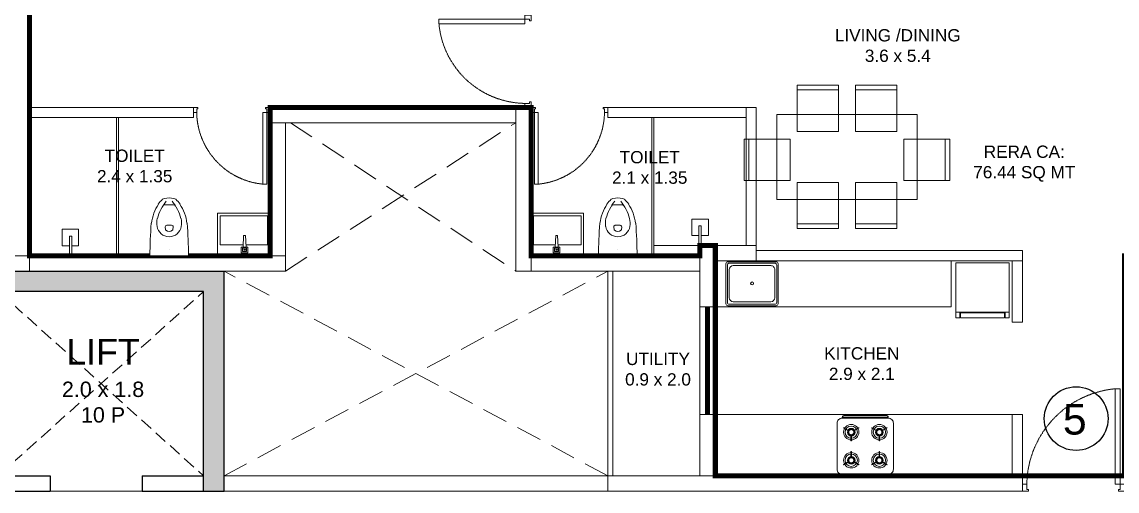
# Model space of a CAD drawing. Header units: inches. Extents: x 27644242 to 29761523, y -859349 to 216979.
# Drawn here: x 29074389 to 29085090, y -316734 to -312148 of the extents above; entities that cross this region are included whole.
import ezdxf

# ---------------------------------------------------------------- set-up
doc = ezdxf.new("R2010")
doc.units = ezdxf.units.IN
doc.header["$MEASUREMENT"] = 0
doc.set_wipeout_variables(frame=1)
for name, pattern in [('DASHED', [0.75, 0.5, -0.25]), ('DASHED2', [0.375, 0.25, -0.125]), ('HIDDEN', [0.375, 0.25, -0.125])]:
    doc.linetypes.add(name, pattern=pattern)
doc.layers.get('Defpoints').update_dxf_attribs({"color": 8})
for name, color, linetype, lineweight in [('AHC-A-COLUMN', 210, 'Continuous', 30), ('AHC-A-DUCT', 14, 'HIDDEN', 5), ('Columns', 1, 'Continuous', 25), ('DOOR', 4, 'Continuous', 0), ('ELEVATION', 40, 'Continuous', 13), ('FURN', 250, 'Continuous', 0), ('WALL', 7, 'Continuous', 20), ('WINDOW', 162, 'Continuous', 13)]:
    doc.layers.add(name, color=color, linetype=linetype, lineweight=lineweight)
doc.layers.add('text', color=7, linetype='Continuous')
doc.styles.add('AMITS', font='arial.ttf')

# ---------------------------------------------------------------- blocks, each defined once
blk = doc.blocks.new('A$C4D4B4B8A')
at = {"layer": 'WALL', "ltscale": 500}
blk.add_lwpolyline([(9900, 7900), (9750, 7900), (9750, 2150), (9900, 2150)], close=True, dxfattribs=at)
blk = doc.blocks.new('FFFF')
at = {"layer": 'Columns', "ltscale": 500, "transparency": 33554610}
h = blk.add_hatch(color=256, dxfattribs=at)
h.dxf.hatch_style = 1
h.paths.add_polyline_path([(27448525, -46438), (27450525, -46438), (27450525, -48238), (27450525, -48388), (27450725, -48388), (27450725, -46238), (27446125, -46238), (27446125, -48388), (27446325, -48388), (27446325, -48238), (27446325, -46438), (27448325, -46438), (27448325, -48238), (27448325, -48388), (27448525, -48388), (27448525, -48238), (27448520, -48238), (27448525, -48232)])
at = {"color": 8, "ltscale": 500}
for p, q in [((27446325, -46438), (27448325, -48238)), ((27448325, -46438), (27446325, -48238)), ((27448520, -48238), (27450525, -46438)), ((27448525, -46438), (27450525, -48238))]:
    blk.add_line(p, q, dxfattribs=at)
at = {"layer": 'AHC-A-COLUMN', "ltscale": 500}
for p, q in [((27446125, -48388), (27446125, -46238)), ((27446125, -46238), (27450725, -46238)), ((27450725, -48388), (27450725, -46238)), ((27446325, -46438), (27448325, -46438)), ((27446325, -48388), (27446325, -46438)), ((27448325, -48388), (27448325, -46438)), ((27450525, -46438), (27448525, -46438)), ((27448525, -48388), (27448525, -46438)), ((27450525, -48388), (27450525, -46438)), ((27446325, -48238), (27446875, -48238)), ((27446875, -48238), (27446875, -48388)), ((27447775, -48238), (27447775, -48388)), ((27447775, -48238), (27448325, -48238)), ((27448520, -48238), (27449025, -48238)), ((27449025, -48238), (27449025, -48388)), ((27449925, -48238), (27449925, -48388)), ((27449925, -48238), (27450525, -48238)), ((27446125, -48388), (27446875, -48388)), ((27447775, -48388), (27449025, -48388)), ((27449925, -48388), (27450725, -48388))]:
    blk.add_line(p, q, dxfattribs=at)
at = {"layer": 'FURN', "ltscale": 500}
blk.add_line((27446875, -48388), (27449925, -48388), dxfattribs=at)
at = {"layer": 'text', "ltscale": 100, "char_height": 300, "width": 1823.98, "attachment_point": 1, "style": 'AMITS'}
for insert in [(27446404, -46901), (27448631, -46901)]:
    blk.add_mtext('\\pxqc;{\\H0.833333x;LIFT\\P\\H0.6x;2.0 x 1.8\\P10 P}', dxfattribs=dict(at, insert=insert))
blk = doc.blocks.new('A$C3D5F2F58')
at = {"color": 0, "linetype": 'ByBlock'}
blk.add_wipeout([(188, 0), (-188, 0), (-185, -125), (-183, -194), (-179, -263), (-176, -302), (-170, -349), (-151, -415), (-144, -433), (-131, -459), (-112, -495), (-106, -504), (-86, -530), (-72, -545), (-64, -553), (-56, -558), (-41, -562), (-23, -564), (3, -565), (30, -563), (47, -561), (56, -558), (74, -543), (101, -511), (135, -451), (158, -392), (171, -340), (179, -260), (185, -136), (187, -46)], dxfattribs=at)
for p, q in [((-188, 0), (188, 0)), ((0, -63), (0, -63)), ((-38, -282), (-36, -255)), ((-24, -298), (24, -298)), ((36, -255), (38, -282)), ((-43, -497), (43, -497))]:
    blk.add_line(p, q, dxfattribs=at)
at = {"color": 0, "linetype": 'ByBlock', "extrusion": (0, 0, -1)}
for centre, major_axis, ratio, start_param, end_param in [((3903, 5), (4088, 164), 0.940247, 3.100232, 3.182953), ((-3903, 5), (-4088, 164), 0.940247, 3.100232, 3.182953), ((0, -305), (84.4, 84.4), 1, 4.07333, 6.922251), ((276, -258), (321, 321), 1, 3.353441, 3.79389), ((87, -319), (147, 147), 1, 3.705861, 4.079165), ((-24, -284), (10, 10), 1, 2.356198, 4.018929), ((-27, -256), (6.03, 6.03), 1, 4.01894, 4.852375), ((0, -292), (-38.2, 38.2), 1, 0.139988, 1.430816), ((24, -284), (-10, 10), 1, 2.264265, 3.926995), ((27, -256), (6.03, 6.03), 1, -0.139979, 0.693472), ((-276, -258), (-321, 321), 1, 2.489302, 2.929752), ((-87, -319), (-147, 147), 1, 2.204028, 2.577331), ((326, -246), (-323, 323), 1, 4.816657, 5.23508), ((-326, -246), (-323, 323), 1, 2.618909, 3.037332), ((119, -350), (193, 193), 1, 3.092098, 3.328462), ((-43, -474), (16.1, 16.1), 1, 2.356198, 3.387836), ((43, -474), (16.1, 16.1), 1, 1.324559, 2.356198), ((-119, -350), (193, 193), 1, 1.383935, 1.620298), ((-41, -527), (24.1, 24.1), 1, 2.528301, 3.092099), ((0, -292), (-193, 193), 1, 3.75489, 4.099099), ((41, -527), (24.1, 24.1), 1, 1.620298, 2.184095)]:
    blk.add_ellipse(centre, major_axis=major_axis, ratio=ratio, start_param=start_param, end_param=end_param, dxfattribs=at)
blk = doc.blocks.new('A$C3E645E75')
at = {"extrusion": (0, 0, -1), "zscale": -0.9999999999999998, "rotation": 179.9999999999989}
blk.add_blockref('A$C3D5F2F58', (0, 0), dxfattribs=at)
blk = doc.blocks.new('hob')
at = {"layer": 'FURN', "extrusion": (2e-16, 7.34249e-08, 1)}
for p, q in [((-747640, 890447), (-747613, 890399)), ((-747636, 890449), (-747608, 890402)), ((-747280, 890449), (-747308, 890402)), ((-747276, 890447), (-747303, 890399)), ((-747640, 890302), (-747613, 890350)), ((-747636, 890300), (-747608, 890347)), ((-747510, 890377), (-747566, 890377)), ((-747510, 890372), (-747566, 890372)), ((-747405, 890377), (-747350, 890377)), ((-747405, 890372), (-747350, 890372)), ((-747280, 890300), (-747308, 890347)), ((-747276, 890302), (-747303, 890350)), ((-747640, 890172), (-747613, 890124)), ((-747636, 890174), (-747608, 890127)), ((-747510, 890102), (-747566, 890102)), ((-747405, 890102), (-747350, 890102)), ((-747280, 890174), (-747308, 890127)), ((-747276, 890172), (-747303, 890124)), ((-747640, 890027), (-747613, 890075)), ((-747636, 890025), (-747608, 890072)), ((-747510, 890097), (-747566, 890097)), ((-747405, 890097), (-747350, 890097)), ((-747280, 890025), (-747308, 890072)), ((-747276, 890027), (-747303, 890075))]:
    blk.add_line(p, q, dxfattribs=at)
at = {"layer": 'FURN', "extrusion": (2e-16, 7.34249e-08, 1), "elevation": 0}
for points in [[(-747233, 889962), (-747683, 889962, -0.414214), (-747733, 890012), (-747733, 890462, -0.414214), (-747683, 890512), (-747233, 890512, -0.414214), (-747183, 890462), (-747183, 890012, -0.414214)], [(-747173, 890462, -0.414214), (-747158, 890447), (-747158, 890027, -0.414214), (-747173, 890012), (-747173, 890027)]]:
    blk.add_lwpolyline(points, format="xyb", close=True, dxfattribs=at)
at = {"layer": 'FURN', "extrusion": (2e-16, 7.34249e-08, 1), "const_width": 20, "elevation": 0}
for points in [[(-747625, 890375, 1), (-747565, 890375, 1)], [(-747290, 890375, 1), (-747350, 890375, 1)], [(-747625, 890100, -1), (-747565, 890100, -1)], [(-747290, 890100, 1), (-747350, 890100, 1)]]:
    blk.add_lwpolyline(points, format="xyb", close=True, dxfattribs=at)
at = {"layer": 'FURN', "extrusion": (2e-16, 7.34249e-08, 1)}
for centre, radius in [((-747595, 890375, 0), 75), ((-747595, 890375, 0), 60), ((-747320, 890375, 0), 75), ((-747320, 890375, 0), 60), ((-747595, 890375, 0), 37.5), ((-747320, 890375, 0), 37.5), ((-747595, 890100, 0), 75), ((-747595, 890100, 0), 60), ((-747595, 890100, 0), 37.5), ((-747320, 890100, 0), 75), ((-747320, 890100, 0), 60), ((-747320, 890100, 0), 37.5)]:
    blk.add_circle(centre, radius, dxfattribs=at)
for centre, start, end in [((-747595, 890375, 0), 118.3146, 121.6854), ((-747320, 890375, 0), 58.3146, 61.6854), ((-747320, 890375, 0), 58.3146, 61.6854), ((-747595, 890375, 0), 358.3146, 1.6854), ((-747320, 890375, 0), 178.3146, 181.6854), ((-747595, 890375, 0), 238.3146, 241.6854), ((-747320, 890375, 0), 298.3146, 301.6854), ((-747595, 890100, 0), 118.3146, 121.6854), ((-747595, 890100, 0), 358.3146, 1.6854), ((-747320, 890100, 0), 178.3146, 181.6854), ((-747320, 890100, 0), 58.3146, 61.6854), ((-747320, 890100, 0), 58.3146, 61.6854), ((-747595, 890100, 0), 238.3146, 241.6854), ((-747320, 890100, 0), 298.3146, 301.6854)]:
    blk.add_arc(centre, 85, start, end, dxfattribs=at)
blk = doc.blocks.new('DOOR_750')
at = {"layer": 'DOOR'}
for points in [[(-70, 50), (-32.5, 50), (-32.5, 750), (-70, 750)], [(-750, 50), (-717.5, 50), (-717.5, 12.5), (-705, 12.5), (-705, 0), (-750, 0)], [(0, 50), (-32.5, 50), (-32.5, 12.5), (-45, 12.5), (-45, 0), (0, 0)]]:
    blk.add_lwpolyline(points, close=True, dxfattribs=at)
at = {"layer": 'DOOR', "linetype": 'DASHED', "ltscale": 10}
blk.add_arc((-2.4, 38), 715.2, 95.4221, 179.04025, dxfattribs=at)
blk = doc.blocks.new('A$C3C731254-flat-1')
at = {"layer": 'FURN'}
for p, q in [((-77430, -2820), (-77431, -2802)), ((-77430, -2802), (-77318, -2797)), ((-77430, -2820), (-77318, -2825))]:
    blk.add_line(p, q, dxfattribs=at)
for points in [[(-77233, -3061), (-77648, -3061), (-77648, -2547), (-77233, -2547)], [(-77263, -2843), (-77263, -2778), (-77318, -2778), (-77318, -2843)], [(-77275, -2831), (-77275, -2791), (-77306, -2791), (-77306, -2831)], [(-77287, -2819), (-77287, -2803), (-77293, -2803), (-77293, -2819)]]:
    blk.add_lwpolyline(points, close=True, dxfattribs=at)
blk.add_lwpolyline([(-77339, -2824), (-77339, -3036), (-77623, -3036), (-77623, -2572), (-77339, -2572), (-77339, -2798)], dxfattribs=at)
blk = doc.blocks.new('A$C3A956F37-flat-1')
at = {"layer": 'FURN'}
blk.add_line((-168, 90), (0, 90), dxfattribs=at)
for points in [[(-97, 67), (-97, 0), (-259, 0), (-259, 161), (-97, 161), (-97, 90)], [(0, 67), (-191, 67), (-191, 90), (-168, 90)]]:
    blk.add_lwpolyline(points, dxfattribs=at)
blk = doc.blocks.new('KITCHEN')
at = {"layer": 'FURN'}
for p, q in [((-135120, 232209, 0), (-135591, 232209, 0)), ((-135610, 231799, 0), (-135610, 232190, 0)), ((-135596, 231813, 0), (-135596, 232176, 0)), ((-135578, 231857, 0), (-135578, 232132, 0)), ((-135134, 232195, 0), (-135577, 232195, 0)), ((-135172, 232171, 0), (-135539, 232171, 0)), ((-135133, 232132, 0), (-135133, 231857, 0)), ((-135115, 231813, 0), (-135115, 232176, 0)), ((-135100, 231799, 0), (-135100, 232190, 0)), ((-135134, 231794, 0), (-135577, 231794, 0)), ((-135172, 231818, 0), (-135539, 231818, 0)), ((-135120, 231779, 0), (-135591, 231779, 0))]:
    blk.add_line(p, q, dxfattribs=at)
blk.add_circle((-135356, 231997, 0), 14.6, dxfattribs=at)
for centre, radius, start, end in [((-135591, 232190, 0), 19.4, 89.9999, 179.9999), ((-135120, 232190, 0), 19.4, 359.9999, 89.9999), ((-135577, 232176, 0), 19.4, 89.9999, 179.9999), ((-135539, 232132, 0), 38.9, 89.9999, 179.9999), ((-135172, 232132, 0), 38.9, 359.9999, 89.9999), ((-135134, 232176, 0), 19.4, 359.9999, 89.9999), ((-135591, 231799, 0), 19.4, 180.0001, 270.0001), ((-135577, 231813, 0), 19.4, 180.0001, 270.0001), ((-135539, 231857, 0), 38.9, 179.9999, 269.9999), ((-135172, 231857, 0), 38.9, 269.9999, 359.9999), ((-135134, 231813, 0), 19.4, 270.0001, 0.0001), ((-135120, 231799, 0), 19.4, 270.0001, 0.0001)]:
    blk.add_arc(centre, radius, start, end, dxfattribs=at)
blk = doc.blocks.new('FRDG')
at = {"layer": 'FURN', "color": 8, "lineweight": 0, "extrusion": (3.3432e-08, -6.87431e-09, 1), "elevation": 0}
for points in [[(9345.998, -728.492), (9346.508, -728.492), (9346.508, -727.946), (9345.998, -727.946)], [(9346.508, -727.946), (9346.566, -727.946), (9346.566, -727.986), (9346.508, -727.986)], [(9346.514, -727.992), (9346.566, -727.992), (9346.566, -728.444), (9346.514, -728.444)], [(9346.508, -728.452), (9346.566, -728.452), (9346.566, -728.492), (9346.508, -728.492)]]:
    blk.add_lwpolyline(points, close=True, dxfattribs=at)
blk = doc.blocks.new('DINING TBALE')
at = {"layer": 'FURN'}
for p, q in [((552, 1665, 0), (552, 1710, 0)), ((552, 1710, 0), (957, 1710, 0)), ((552, 1665, 0), (552, 1710, 0)), ((957, 1665, 0), (552, 1665, 0)), ((552, 1665, 0), (552, 1260, 0)), ((957, 1665, 0), (552, 1665, 0)), ((957, 1710, 0), (957, 1665, 0)), ((957, 1260, 0), (957, 1665, 0)), ((1123, 1710, 0), (1123, 1665, 0)), ((1528, 1710, 0), (1123, 1710, 0)), ((1123, 1260, 0), (1123, 1665, 0)), ((1123, 1665, 0), (1528, 1665, 0)), ((1123, 1665, 0), (1528, 1665, 0)), ((1528, 1665, 0), (1528, 1710, 0)), ((1528, 1665, 0), (1528, 1710, 0)), ((1528, 1665, 0), (1528, 1260, 0)), ((1726, 1426, 0), (354, 1426, 0)), ((354, 1426, 0), (354, 594, 0)), ((1726, 1426, 0), (1726, 594, 0)), ((35, 1184, 0), (80, 1184, 0)), ((35, 779, 0), (35, 1184, 0)), ((485, 1184, 0), (80, 1184, 0)), ((80, 1184, 0), (80, 779, 0)), ((80, 1184, 0), (80, 779, 0)), ((485, 779, 0), (485, 1184, 0)), ((552, 1260, 0), (957, 1260, 0)), ((1528, 1260, 0), (1123, 1260, 0)), ((1595, 1184, 0), (2000, 1184, 0)), ((1595, 779, 0), (1595, 1184, 0)), ((2045, 1184, 0), (2000, 1184, 0)), ((2000, 1184, 0), (2000, 779, 0)), ((2000, 1184, 0), (2000, 779, 0)), ((2045, 779, 0), (2045, 1184, 0)), ((80, 779, 0), (35, 779, 0)), ((80, 779, 0), (35, 779, 0)), ((80, 779, 0), (485, 779, 0)), ((552, 761, 0), (957, 761, 0)), ((552, 761, 0), (552, 356, 0)), ((957, 761, 0), (957, 356, 0)), ((1123, 761, 0), (1123, 356, 0)), ((1528, 761, 0), (1123, 761, 0)), ((1528, 761, 0), (1528, 356, 0)), ((2000, 779, 0), (1595, 779, 0)), ((2000, 779, 0), (2045, 779, 0)), ((2000, 779, 0), (2045, 779, 0)), ((354, 594, 0), (1726, 594, 0)), ((552, 356, 0), (552, 311, 0)), ((552, 356, 0), (552, 311, 0)), ((957, 356, 0), (552, 356, 0)), ((957, 356, 0), (552, 356, 0)), ((957, 311, 0), (957, 356, 0)), ((1123, 311, 0), (1123, 356, 0)), ((1123, 356, 0), (1528, 356, 0)), ((1123, 356, 0), (1528, 356, 0)), ((1528, 356, 0), (1528, 311, 0)), ((1528, 356, 0), (1528, 311, 0)), ((552, 311, 0), (957, 311, 0)), ((1528, 311, 0), (1123, 311, 0))]:
    blk.add_line(p, q, dxfattribs=at)

msp = doc.modelspace()

# ---------------------------------------------------------------- linework, layer by layer
at = {"layer": 'AHC-A-DUCT', "linetype": 'DASHED2', "ltscale": 1000}
for p, q in [((29076964.7, -314584), (29079214.4, -313134)), ((29077012.8, -313134), (29079214.4, -314584)), ((29076364.5, -316584), (29080114.2, -314584)), ((29080114.2, -316584), (29076364.5, -314584))]:
    msp.add_line(p, q, dxfattribs=at)
at = {"layer": 'ELEVATION', "ltscale": 500}
for p, q in [((29081014.2, -314334), (29080564.2, -314334)), ((29080114.2, -314584), (29080114.2, -316584))]:
    msp.add_line(p, q, dxfattribs=at)
msp.add_lwpolyline([(29081014.2, -314584), (29081014.2, -314584), (29080164.2, -314584), (29080164.2, -316584), (29081014.2, -316584), (29081014.2, -314584)], dxfattribs=at)
at = {"layer": 'FURN', "ltscale": 500}
for p, q in [((29075314.7, -313084, 0), (29075314.7, -314434.1, 0)), ((29075334.7, -313084, 0), (29075334.7, -314434.1, 0)), ((29080544.2, -313084), (29080544.2, -314434.1)), ((29080564.2, -313084), (29080564.2, -314434.1)), ((29083468.4, -314934), (29083468.4, -314484.1)), ((29083468.4, -314934), (29081164.2, -314934)), ((29084064.4, -315984), (29081164.2, -315984))]:
    msp.add_line(p, q, dxfattribs=at)
at = {"layer": 'text', "color": 1, "ltscale": 500}
msp.add_circle((29084690, -316025.7), 311.4, dxfattribs=at)
at = {"layer": 'WALL', "ltscale": 500}
for p, q in [((29076814.7, -314434), (29076814.7, -312984, 0)), ((29079364.2, -312984), (29079264.2, -312984)), ((29076964.7, -314434), (29076964.7, -313134)), ((29081164.2, -314934), (29081014.2, -314934)), ((29084064.4, -315084), (29084164.4, -315084)), ((29081014.2, -315984), (29081014.2, -316584)), ((29081164.2, -315984), (29081014.2, -315984)), ((29081164.2, -315984), (29081164.2, -316584)), ((29084064.4, -315984), (29084164.4, -315984))]:
    msp.add_line(p, q, dxfattribs=at)
for points in [[(29079214.4, -312984), (29079214.4, -313134), (29076814.7, -313134), (29076814.7, -312984)], [(29079364.4, -314584), (29079214.4, -314584), (29079214.4, -312984), (29079364.4, -312984)], [(29080114.2, -312984), (29080114.2, -313084), (29081464.4, -313084), (29081464.4, -312984)], [(29081564.4, -314334), (29081464.4, -314334), (29081464.4, -312984), (29081564.4, -312984)], [(29081164.2, -314934), (29081014.2, -314934), (29081014.2, -314334), (29081164.2, -314334)], [(29081564.4, -314334), (29081164.2, -314334), (29081164.2, -314484), (29081564.4, -314484)], [(29076364.5, -316734), (29080114.2, -316734), (29080114.2, -316584), (29076364.5, -316584)], [(29084164.4, -316734), (29080114.2, -316734), (29080114.2, -316584), (29084164.4, -316584)]]:
    msp.add_lwpolyline(points, close=True, dxfattribs=at)
at = {"layer": 'WALL', "color": 7, "ltscale": 500}
msp.add_lwpolyline([(29084164.4, -314384), (29084164.4, -314484), (29081564.4, -314484), (29081564.4, -314384)], close=True, dxfattribs=at)
at = {"layer": 'WALL', "ltscale": 500}
for points in [[(29084064.4, -315084), (29084064.4, -314484), (29084164.4, -314484), (29084164.4, -315084)], [(29084164.4, -315984), (29084164.4, -316584), (29084064.4, -316584), (29084064.4, -315984)]]:
    msp.add_lwpolyline(points, dxfattribs=at)
at = {"layer": 'WINDOW', "ltscale": 500, "const_width": 50}
msp.add_lwpolyline([(29081089.2, -315984), (29081089.2, -314934)], dxfattribs=at)

# ---------------------------------------------------------------- block references
at = {"color": 2, "ltscale": 500}
msp.add_blockref('A$C4D4B4B8A', (29064564.4, -316734), dxfattribs=at)
at = {"xscale": -1, "rotation": 90.00000000000874}
for name, p in [('A$C3C731254-flat-1', (29073754.1, -391667.3, 0)), ('A$C3A956F37-flat-1', (29074943.3, -314434))]:
    msp.add_blockref(name, p, dxfattribs=at)
for name, p, rotation in [('A$C3C731254-flat-1', (29082424.8, -391667.3), 269.9999999999912), ('A$C3A956F37-flat-1', (29080935.6, -314334), 269.9999999999913)]:
    msp.add_blockref(name, p, dxfattribs=dict(rotation=rotation))
at = {"layer": 'DOOR', "xscale": 1.200000000020023, "yscale": 1.200000000020023, "zscale": 1.200000000020023, "rotation": 90.00000000000037}
msp.add_blockref('DOOR_750', (29079364.2, -312084), dxfattribs=at)
at = {"layer": 'DOOR', "xscale": -1, "rotation": 180}
msp.add_blockref('DOOR_750', (29076814.7, -312984, 0), dxfattribs=at)
at = {"layer": 'DOOR', "rotation": 180}
msp.add_blockref('DOOR_750', (29079364.2, -312984), dxfattribs=at)
at = {"layer": 'DOOR', "xscale": 1.333333977559269, "yscale": 1.333333977559269, "zscale": 1.333333977559269}
msp.add_blockref('DOOR_750', (29085164.4, -316734), dxfattribs=at)
at = {"layer": 'FURN', "ltscale": 1000}
msp.add_blockref('DINING TBALE', (29081410.8, -314478.2, -0.3), dxfattribs=at)
at = {"layer": 'FURN', "xscale": -1}
for name, p, rotation in [('A$C3E645E75', (29080211.5, -314434), 0.0002197302560935686), ('hob', (28192392.6, 431161.8, 0), 269.9999999999915)]:
    msp.add_blockref(name, p, dxfattribs=dict(at, rotation=rotation))
msp.add_blockref('KITCHEN', (28946168, -546701.5, 0), dxfattribs=at)
at = {"layer": 'FURN', "extrusion": (-6.40542e-09, 9.36485e-09, 1), "xscale": 950.0000000000178, "yscale": 950.0000000000117, "zscale": 950.0000000000109, "rotation": 270.0250834735323}
msp.add_blockref('FRDG', (29771695.7, 8564498.5, -0.1), dxfattribs=at)

# ---------------------------------------------------------------- texts
at = {"layer": 'text', "ltscale": 100, "char_height": 120, "width": 1715.235, "style": 'AMITS'}
for s, insert, attachment_point in [('\\pxqc;LIVING /DINING\\P3.6 x 5.4', (29082089.6, -312219.2), 1), ('\\pxqc;TOILET\\P2.4 x 1.35', (29076349, -313396.3), 3), ('\\pxqc;TOILET\\P2.1 x 1.35', (29079666, -313410.4), 1), ('\\pxqc;RERA CA: \\P76.44 SQ MT', (29083325.6, -313357), 1), ('\\pxqc;KITCHEN\\P2.9 x 2.1', (29081738.2, -315328), 1), ('\\pxqc;UTILITY\\P0.9 x 2.0', (29079747, -315382.2), 1)]:
    msp.add_mtext(s, dxfattribs=dict(at, insert=insert, attachment_point=attachment_point))
at = {"layer": 'text', "color": 1, "ltscale": 100, "insert": (29084304, -315881.3), "char_height": 300, "width": 744.906, "attachment_point": 1, "style": 'AMITS'}
msp.add_mtext('\\pxqc;5', dxfattribs=at)

# ---------------------------------------------------------------- next in the draw order: linework, layer by layer
at = {"layer": 'Defpoints', "ltscale": 500}
msp.add_lwpolyline([(29081164.2, -316584, 50, 50, 0), (29081164.2, -314334, 50, 50, 0), (29081014.2, -314334, 50, 50, 0), (29081014.2, -314434, 50, 50, 0), (29079364.4, -314434, 50, 50, 0), (29079364.4, -312984, 50, 50, 0), (29076814.7, -312984, 50, 50, 0), (29076814.7, -314434, 50, 50, 0), (29074464.2, -314434, 50, 50, 0), (29074464.6, -309484.2, 50, 50, 0), (29078164.4, -309484.2, 50, 50, 0), (29078164.4, -308983.7, 50, 50, 0), (29081114.4, -308984, 50, 50, 0), (29081114.4, -308984.1, 50, 50, 0), (29085164.6, -308983.9, 50, 50, 0), (29085164.6, -309484.1, 50, 50, 0), (29088564.7, -309484, 50, 50, 0), (29088564.6, -312983.9, 50, 50, 0), (29087364.1, -312984, 50, 50, 0), (29087364.1, -314434, 50, 50, 0), (29085164.4, -314434, 50, 50, 0), (29085164.4, -316584, 50, 50, 0), (29081164.2, -316584, 50, 50, 0)], format="xyseb", dxfattribs=at)
at = {"layer": 'WALL', "color": 7, "ltscale": 500}
msp.add_lwpolyline([(29074314.4, -309333.8), (29074464.4, -309333.8), (29074464.4, -314434), (29074314.4, -314434)], close=True, dxfattribs=at)
at = {"layer": 'WALL', "ltscale": 500, "elevation": 0}
msp.add_lwpolyline([(29074464.4, -312984), (29074464.4, -313084), (29076064.7, -313084), (29076064.7, -312984)], close=True, dxfattribs=at)
at = {"layer": 'WALL', "ltscale": 500}
msp.add_lwpolyline([(29074314.5, -314434), (29076964.7, -314434), (29076964.7, -314584), (29074314.5, -314584)], close=True, dxfattribs=at)
at = {"layer": 'WALL', "color": 7, "ltscale": 500}
msp.add_lwpolyline([(29081014.2, -314584), (29079364.4, -314584), (29079364.4, -314434), (29081014.2, -314434)], dxfattribs=at)

# ---------------------------------------------------------------- next in the draw order: block references
at = {"layer": 'AHC-A-DUCT', "ltscale": 500}
msp.add_blockref('FFFF', (1625639.3, -268346.4), dxfattribs=at)

# ---------------------------------------------------------------- next in the draw order: block references
at = {"layer": 'FURN', "rotation": 359.999780269744}
msp.add_blockref('A$C3E645E75', (29075828.4, -314434, 0), dxfattribs=at)

doc.saveas('drawing.dxf')
